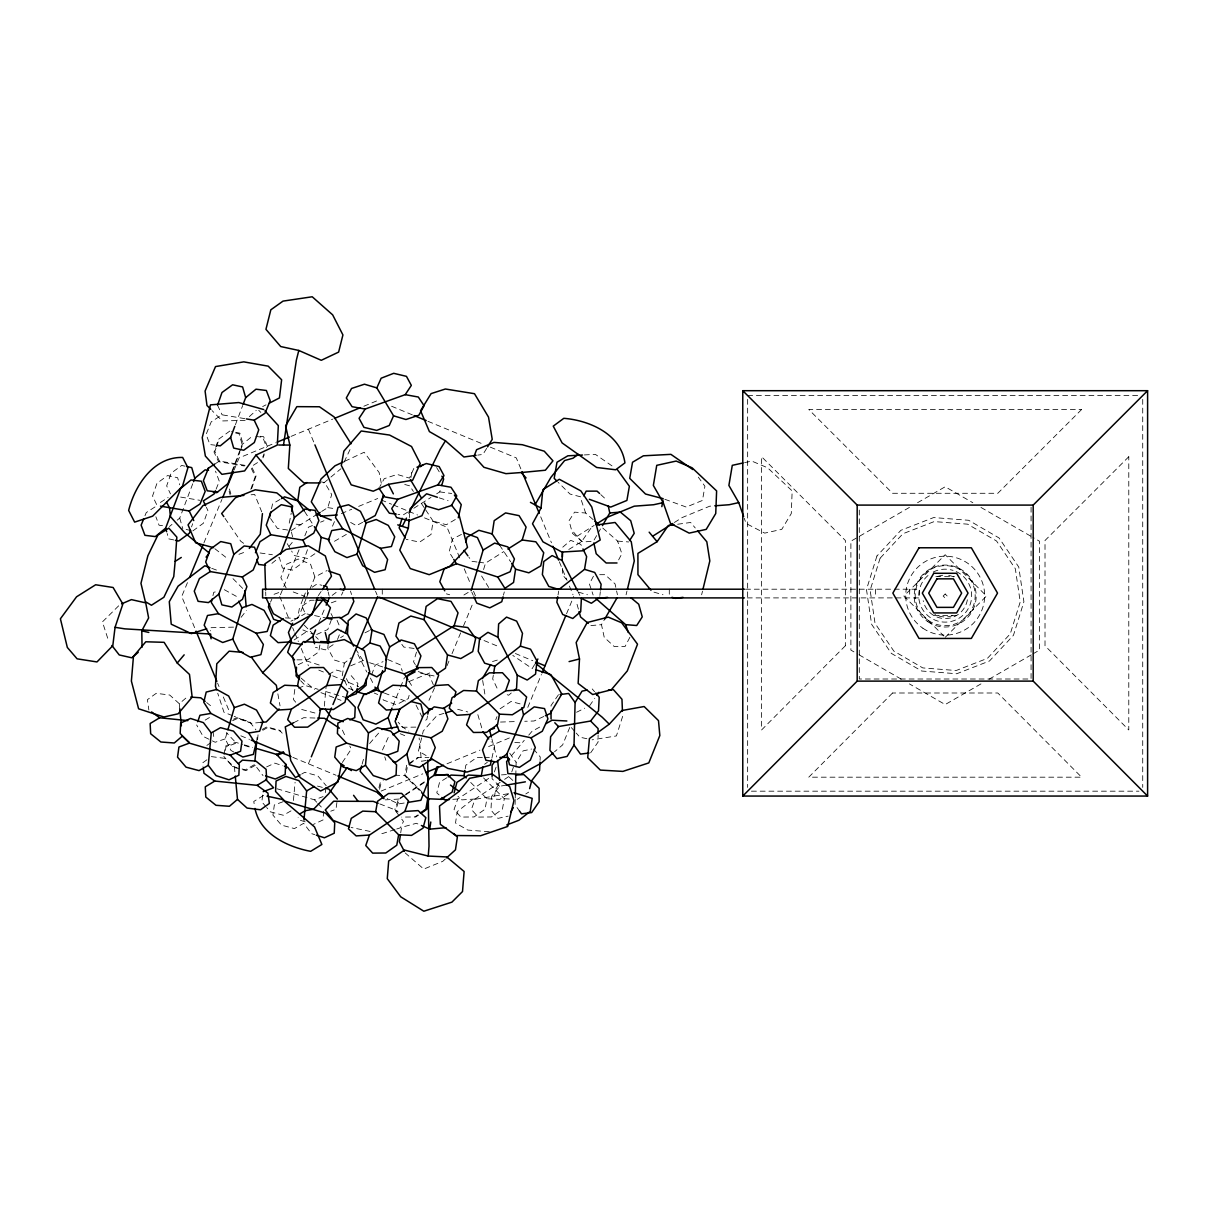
<?xml version="1.0" encoding="UTF-8"?>
<svg xmlns="http://www.w3.org/2000/svg" width="1208" height="1208" viewBox="0 0 1208 1208"><rect width="100%" height="100%" fill="white"/><g stroke="black" fill="none" stroke-linecap="round" stroke-linejoin="round"><path stroke-width="0.75" stroke-dasharray="5 3.75" d="M515.212 799.454L515.076 804.785L519.365 810.825M515.242 798.035L515.318 794.653M515.801 775.778L516.133 762.248L523.079 750.893L531.58 749.036M323.533 811.187L323.125 819.885L313.28 824.46M540.082 760.391L540.248 756.993L533.272 748.673M256.609 742.452L257.41 733.739M257.576 739.809L258.059 734.524M293.408 800.511L295.084 782.331M324.318 706.167L326.115 686.506M409.316 517.598L409.633 514.019M328.153 644.453L327.761 648.183L334.178 660.006L344.356 663.086L351.12 657.756M599.908 595.438L600.316 591.709M224.084 754.683L225.247 746.212L235.651 742.346L242.491 744.355M225.428 750.379L225.896 746.997L236.315 743.116L226.485 732.697M262.74 795.03L261.804 801.81L265.458 806.098M294.827 689.39L293.438 699.553L298.3 705.261M325.314 792.554L326.009 787.465M336.911 802.474L335.975 809.254L330.766 811.187M357.402 686.899L357.87 683.517L349.369 673.52M400.724 832.78L401.539 827.344L416.367 823.297L419.704 824.762M489.3 831.753L467.798 830.077L455.522 823.041L457.213 811.625L472.283 799.802L494.601 795.996L495.552 789.594L499.84 782.089M410.962 477.538L411.717 472.554L414.571 470.622M425.669 509.882L433.113 521.086L431.09 534.359L419.704 542.09L406.19 539.372M342.242 675.816L344.356 663.086M493.302 675.347L492.698 678.987L498.542 691.248M558.051 594.94L558.655 591.301M319.909 645.027L318.67 651.988L307.678 659.749L296.428 659.855M406.628 765.223L404.756 775.687L421.003 791.995M422.015 791.995L405.782 775.687L407.655 765.223M427.496 715.891L426.877 719.364L422.755 722.278M465.216 768.711L465.835 765.223L476.828 757.476L482.46 757.416M470.697 782.437L486.93 798.745L485.057 809.209L474.065 816.955L460.943 817.076L454.042 809.496L457.756 799.016L493.151 775.415M483.562 777.937L504.295 798.745L502.422 809.209L491.429 816.955L478.308 817.076L471.392 809.496L475.106 799.016L500.142 782.331M289.24 523.17L291.279 512.856M271.468 508.779L272.585 503.781L280.029 499.463M491.898 758.141L494.616 746.031L491.097 741.757M626.076 594.789L626.937 591.225M701.621 594.789L702.482 591.225M212.94 595.68L213.756 592.298L217.274 591.437M409.135 695.34L408.289 698.601L396.315 704.717L383.344 700.036L381.909 696.91M503.449 595.197L504.295 591.935M378.965 787.556L380.369 782.316L383.238 780.504M379.523 789.307L381.381 782.316M362.113 764.12L364.121 757.023M233.914 752.086L230.939 750.44L225.247 738.858L228.146 728.922M321.66 511.452L327.806 507.617L331.717 494.495L324.68 482.656L321.298 481.901M436.662 493.83L439.727 491.898L441.207 487.066M416.488 652.094L413.559 661.773L415.326 664.626M483.577 569.572L485.525 563.124L503.857 551.558M622.649 716.344L616.412 735.929L592.131 739.824M215.945 448.274L214.843 451.46L219.388 461.048L245.224 465.397M216.504 446.688L219.267 438.761M191.543 526.93L192.661 523.759M250.781 489.346L255.22 476.647L250.66 467.043M251.611 488.757L256.051 476.058L251.491 466.454L261.502 460.052M307.466 549.731L303.027 562.43L292.427 570.161L282.4 568.002L279.32 557.326L269.007 565.737M404.001 796.057L399.561 799.016L395.862 809.496L398.157 812.018M494.389 771.927L496.865 764.936M511.739 771.927L514.215 764.936M331.369 619.81L327.791 629.504L315.228 635.136M371.611 674.849L375.19 665.17L383.042 661.637M177.168 520.195L179.735 518.081L193.008 483.034M235.409 424.763L242.687 405.526M231.861 471.588L242.144 444.453L253.287 435.439M232.691 470.999L239.984 451.762M240.452 450.524L242.974 443.864L239.894 433.189L231.543 431.377M302.921 599.123L301.064 603.819L305.216 613.589L311.966 615.023M303.54 597.567L306.017 591.316M337.5 639.47L341.215 630.093M495.763 719.741L497.001 716.616M306.032 598.745L298.527 617.137L290.917 621.199M306.711 597.084L309.097 591.225M309.701 589.761L314.895 577.016L327.081 570.523M392.872 705.895L399.667 689.285M400.558 687.095L404.454 677.522M569.738 727.473L562.641 744.898L554.502 751.814M144.975 515.725L146.259 512.585L157.115 505.578L152.555 495.99L156.98 483.276L167.595 475.559L177.621 477.719L179.675 484.831M216.096 489.164L219.312 481.312L215.492 471.15M262.785 456.911L264.069 453.755M262.982 457.877L264.265 454.736M187.451 582.634L181.713 596.495L195.334 629.413M203.956 542.785L221.894 499.478M234.095 470.033L239.108 457.892L275.5 442.823M280.422 594.759L300.52 546.258M304.824 535.854L308.418 527.201L313.612 525.042M308.418 763.788L310.577 758.564M447.005 665.789L449.165 660.595M452.034 653.664L460.641 632.871M463.51 625.94L473.551 601.69M527.79 707.375L541.426 674.457M566.537 613.815L573.709 596.495M318.701 622.664L325.511 606.718M332.487 526.205L334.556 521.373M413.831 468.432L409.497 478.126L397.13 474.427L384.219 478.7L379.856 486.628M270.501 602.173L271.906 599.032M341.502 595.121L342.921 591.98M434.593 687.775L428.946 700.353L425.729 701.546M382.483 749.987L388.13 737.62L391.316 735.748M344.129 462.045L351.226 447.036M593.43 576.231L589.398 583.947L591.527 590.259M618.632 559.878L621.863 553.717L617.59 541.093L601.614 527.05L598.232 532.879M629.896 637.265L625.064 646.522L614.208 646.522L604.226 637.296L601.478 624.672L604.936 618.707M596.631 535.627L593.445 541.139L582.86 542.03L572.532 533.423L569.013 520.769L574.555 512.147L585.638 513.007L594.517 520.829M534.631 664.476L532.199 668.568L512.796 655.4M486.658 448.379L482.943 454.404L477.764 455.114M342.332 762.475L351.241 749.096L349.776 745.94M318.293 595.65L321.328 591.18M558.474 694.736L551.029 705.548L551.029 708.915M589.595 705.774L594.774 698.284M590.652 752.826L598.096 742.029L598.081 735.294M568.772 549.489L581.577 541.682L592.826 525.495M241.102 617.333L246.507 610.342M506.363 785.109L499.568 786.287L491.641 796.48L490.961 810.055L497.923 818.375L508.13 816.155M289.074 546.303L293.589 540.776M511.346 755.831L524.272 740.293M528.726 735.144L532.048 731.293L542.845 725.344M369.588 743.554L380.565 730.87M945.185 637.356L986.498 596.042L945.185 554.729L903.871 596.042L943.856 636.027M118.671 605.827L102.423 621.894L108.75 641.448M445.329 859.009L442.808 861.304L423.766 869.08L405.209 852.939M249.331 416.609L256.247 410.403M562.777 547.164L570.689 540.354L580.791 544.355L582.241 547.42M511.271 692.984L508.644 695.249L505.276 693.921M179.766 708.854L179.282 703.705L187.376 696.82M323.744 482.974L329.482 478.217M330.916 477.039L340.973 468.719M169.422 526.507L172.004 524.393M332.155 595.393L336.141 592.403M229.867 431.029L218.437 439.35L214.012 452.049L218.557 461.652L244.393 466.001M192.842 530.916L203.442 523.185L207.882 510.486L206.357 507.284M206.885 745.427L211.309 742.271M206.946 759.787L202.521 762.943L203.004 766.4M409.376 763.29L417.621 757.476L428.87 757.371M409.029 764.256L418.647 757.476M484.574 764.256L487.322 762.324M414.857 816.955L417.606 815.023M418.632 815.023L415.884 816.955L401.736 817.076M314.88 553.747L307.768 558.564L294.254 555.514L291.626 551.074M312.253 587.148L316.934 584.023L321.887 585.306M294.163 639.938L307.768 630.863M333.151 644.679L325.36 649.889L315.424 647.322M500.097 708.794L511.014 701.501L520.95 704.083M404.469 795.06L398.534 799.016L394.835 809.496L397.13 812.018M405.571 794.335L426.545 780.353M405.48 795.06L424.597 782.331M504.582 779.371L510.501 775.415M244.801 418.647L222.106 414.827L211.249 421.819L206.115 434.397L209.935 444.559L215.115 445.193M215.462 463.646L219.388 461.048M160.377 502.483L168.123 497.485M577.046 536.261L594.155 525.435M674.366 522.49L682.143 517.568L709.76 506.182L715.061 505.79M407.67 512.116L403.079 515.016L397.945 514.336M413.816 508.251L430.999 497.409M340.626 637.628L343.495 635.816M446.764 777.786L439.576 782.316L436.783 792.81L440.618 796.344M508.462 793.928L499.825 799.364L486.93 798.745M517.175 799.364L520.059 797.552M525.812 793.928L528.681 792.116M291.143 530.569L317.07 514.336M263.601 795.453L253.756 801.478L254.677 806.702M463.917 595L469.67 591.527M205.164 720.119L211.506 716.299M294.088 620.142L305.216 613.589M455.31 519.5L446.386 524.725L433.113 521.086M334.45 541.29L346.349 534.404M909.413 507.42L850.885 541.214L850.885 650.1L857.393 653.86M917.551 502.724L945.185 486.764L972.833 502.724M980.956 683.894L945.185 704.551L909.413 683.894M989.08 679.198L1031.36 654.796M1032.991 653.86L1039.484 650.1L1039.484 541.214L1032.991 537.454M328.682 674.457L336.368 670.062L342.861 671.799M262.166 729.511L266.772 726.884L279.773 730.342L284.076 735.415M262.816 730.296L267.421 727.669L280.422 731.127M255.235 765.344L246.009 770.613L233.008 767.156L223.842 756.374M301.668 774.071L304.733 772.32L317.734 775.778L326.251 785.774M291.007 810.87L283.321 815.264L270.32 811.806L266.666 807.518M362.657 522.309L356.39 525.676L348.433 521.207M262.664 406.567L266.017 404.846M461.456 534.419L452.471 539.025L449.104 552.056L452.804 557.885M364.982 632.826L369.467 630.531M576.548 712.267L584.702 708.205M293.665 722.701L303.737 717.688L315.847 718.05M344.763 461.26L364.182 452.245L379.146 472.554L381.652 484.921M298.21 664.687L306.409 660.867L319.335 665.049M233.537 719.213L236.813 717.688L249.754 721.871L255.975 729.994M232.555 720.753L237.478 718.458L250.403 722.656M266.575 766.929L274.775 763.124L282.868 765.736M543.781 716.495L534.057 720.995L524.74 721.282M350.607 665.865L363.019 660.595L368.198 662.256M291.083 436.375L332.668 419.146M363.85 406.235L377.711 400.497M320.543 522.173L324.001 520.739M341.32 513.566L351.724 509.263M358.655 506.394L377.711 498.496M408.893 681.584L431.407 672.252M381.169 791.059L422.755 773.845M447.005 763.788L479.923 750.153M488.591 746.574L511.105 737.242M238.942 554.306L247.081 551.241M298.3 688.107L305.247 685.525L318.217 689.345M283.019 801.735L274.337 804.966L272.933 815.128L281.449 825.124L294.45 828.582L303.676 823.312L311.468 833.595L314.699 834.653M277.04 788.779L314.427 799.802L323.11 796.585M274.035 594.306L280.483 591.935M331.324 602.822L339.388 599.847M225.247 738.858L215.19 742.256L203.08 736.382L196.647 724.951M394.956 829.549L382.408 833.565L378.904 832.961M396.752 828.975L400.331 827.827L403.472 821.455L400.135 817.031M492.502 661.531L499.266 659.492M443.925 713.384L437.054 715.423L423.283 730.961L418.466 751.044L429.293 757.446M744.641 462.619L751.708 461.063L767.593 467.768L792.161 490.901L791.285 513.536L781.772 529.361L764.709 533.121L746.061 523.457L744.234 518.247M494.601 795.996L512.283 793.037M426.167 760.496L421.471 761.266L419.116 737.937M404.167 803.018L398.58 803.924L387.27 798.594M677.643 524.242L690.629 522.475L695.264 527.987M260.656 722.444L251.309 723.275L234.216 716.374M251.098 494.782L254.677 494.48L261.728 511.875M590.893 625.578L601.478 624.672M501.456 774.887L506.439 774.555L512.841 780.444M385.261 799.877L399.561 799.016M452.774 799.334L457.756 799.016M475.106 799.016L461.818 799.877L457.983 796.344M584.355 454.933L595.363 454.359L612.879 466.499M500.505 722.052L517.281 721.523M245.179 420.339L222.287 420.943L212.079 410.629M233.552 627.133L210.117 627.722L210.388 630.878M314.186 600.225L310.441 600.27L299.448 608.017L297.576 618.481L284.68 617.862M415.884 727.125L402.762 727.246L398.157 722.188M484.332 757.401L489.95 757.356M599.666 574.691L605.087 574.676L615.068 583.917L617.424 594.729M747.646 395.575L1140.835 395.575M935.853 576.654L954.516 576.654M745.547 589.202L919.56 589.202L919.56 597.9L745.547 597.9M933.995 615.431L956.374 615.431M751.406 791.18L1138.963 791.18M394.729 775.159L405.782 775.687M504.295 798.745L509.821 799.016M514.789 742.497L522.052 742.86M617.59 541.093L628.673 541.969M260.203 436.284L263.646 436.707L267.481 446.869M255.915 436.45L262.816 437.311L266.651 447.473M162.521 525.661L159.063 525.223L155.877 516.767M211.355 756.616L224.839 758.337L234.412 767.005L235.394 777.303M439.727 491.898L451.701 493.483M476.979 561.992L471.845 561.312L468.9 557.205M478.685 562.218L485.525 563.124M414.057 648.424L403.789 647.065L400.845 642.958M296.126 524.151L301.336 524.891M260.113 552.977L272.389 554.729M327.806 507.617L334.646 508.659M287.715 530.04L277.462 528.47L270.592 518.549M180.626 497.077L199.924 500.323M370.131 831.451L351.09 827.435M434.095 675.952L420.595 673.218L418.829 670.365M314.548 615.567L326.084 617.998M235.726 433.053L239.063 433.778L242.144 444.453M185.05 466.182L181.698 465.457L171.098 473.189L166.674 485.888L170.464 493.891M186.153 529.481L191.166 530.554M173.71 539.931L168.697 538.859L167.157 533.513M586.877 738.707L579.885 737.197L576.231 733.09M580.595 496.82L569.98 494.027L558.141 482.279M457.651 709.277L467.753 711.965M314.941 713.007L301.94 709.549L299.508 706.695M317.493 786.076L322.37 787.374M232.359 766.37L240.483 768.53M242.098 768.967L245.36 769.828L254.571 764.558L263.027 775.627M404.725 484.468L409.693 485.843L413.408 491.445M446.371 593.838L449.678 594.774M653.966 592.146L662.981 594.729M578.421 592.146L587.435 594.729M325.647 691.535L346.062 697.56M244.197 744.853L252.683 747.359M244.424 745.517L252.261 747.827M439.168 497.832L448.123 500.731M369.572 662.709L383.646 667.239M305.186 821.848L300.339 820.277L298.119 817.348M418.24 671.572L429.384 675.378L433.294 684.679M664.853 499.281L686.28 507.073L702.452 500.444L704.913 486.28L698.315 477.145M211.732 568.319L218.663 570.856M293.227 591.95L305.065 596.45M384.355 693.06L406.613 701.531M320.935 692.652L341.003 700.338M379.795 803.924L394.578 809.662L399.033 815.566M353.144 690.085L348.1 688.092L344.431 680.421M232.51 715.695L223.963 712.237L217.727 693.226M391.573 406.235L412.351 414.842M427.949 421.305L483.381 444.272M490.312 447.141L516.299 457.892L521.327 470.033M381.169 499.931L391.573 504.234M393.295 504.944L407.156 510.697M408.893 511.407L417.56 515.001M424.491 517.87L447.005 527.201L459.916 558.383M484.015 640.527L499.704 647.02M515.378 653.513L532.803 660.731M318.806 670.093L324.001 672.252M332.668 675.831L358.655 686.597M374.238 693.06L377.711 694.494M240.845 735.808L249.512 739.387M292.819 757.341L336.126 775.279M387.753 659.523L400.15 664.762L402.294 671.135M302.846 629.912L313.672 634.487M400.135 733.694L404.786 735.642M224.295 589.685L236.194 596.269L237.825 599.576M980.956 507.42L1031.36 536.518M859.009 654.796L901.289 679.198M401.403 726.28L408.787 731.142M243.638 543.313L240.769 541.275L224.854 518.141M214.858 548.719L227.527 558.609M206.613 702.528L210.992 706.061M301.094 678.126L314.563 689.587M179.282 703.705L169.709 695.038L156.225 693.332L147.406 699.659L148.856 710.002M600.799 494.601L607.035 500.369M304.295 625.231L308.01 628.96M310.245 631.195L313.808 634.789M315.666 636.646L318.293 639.289M499.568 786.287L492.094 778.737L492.079 775.37M232.993 578.647L243.488 589.217M258.693 410.252L260.837 412.426M300.656 680.693L305.247 685.525M314.427 799.802L316.723 802.218M317.87 803.426L323.608 809.451M571.354 727.594L575.008 731.716M573.619 532.169L581.577 541.682M567.141 580.308L562.415 574.646L562.399 565.797M592.237 688.938L594.562 691.716M509.701 753.203L516.133 762.248M499.599 545.14L510.667 561.811M421.411 503.464L424.823 508.598M304.627 511.528L313.733 525.737M408.878 681.191L411.656 685.555M355.62 648.938L363.019 660.595M436.616 467.541L439.244 471.845M481.614 576.02L488.651 587.466M287.232 543.676L290.751 549.595M346.334 678.594L352.902 690.719M578.164 592.026L579.87 595.363M357.84 654.404L366.794 671.98M416.05 705.11L422.12 717.099M370.418 678.081L374.223 685.57M331.037 613.589L332.562 616.578M286.175 588.054L280.86 577.575L285.632 564.649L298.195 559.017L310.577 564.242L314.895 577.016M217.546 405.224L222.106 414.827M342.423 730.161L346.107 738.043M471.815 592.222L473.249 595.348M337.062 620.323L339.841 626.831M540.701 516.798L551.467 542.785M559.364 561.841L566.537 579.176M569.406 586.106L573 594.759M464.234 568.772L470.682 584.37M473.551 591.301L475.71 596.495M308.418 429.202L314.186 443.14M375.537 591.271L376.987 594.744M279.712 596.495L289.029 619.009M292.623 627.677L294.057 631.135M294.782 632.871L298.361 641.539M301.23 648.47L308.418 665.789M217.591 683.109L219.026 686.582M223.329 696.971L229.792 712.569M581.365 500.399L585.638 513.007M592.071 591.829L593.128 594.985M350.441 591.105L351.573 594.532M384.748 756.857L385.881 760.285M477.839 714.653L482.4 730.07M229.444 488.983L230.985 494.329M229.127 491.354L230.154 494.918M179.735 518.081L182.816 528.757M577.046 604.317L578.556 609.738M491.867 738.843L496.684 756.918M291.415 531.973L293.151 539.01M328.168 591.995L329.059 595.589M277.87 693.845L280.029 705.865M482.656 680.466L485.344 697.016M213.031 731.535L214.239 740.157M265.684 591.92L265.805 595.65M1142.723 399.35L1142.723 787.405M1031.073 507.224L1031.073 679.002L859.296 679.002L859.296 507.224M909.669 589.202L909.669 597.9M875.407 589.202L875.407 597.9M747.646 399.35L747.646 787.405M669.292 589.202L669.292 594.427M382.272 589.202L382.272 594.427M307.376 589.202L307.376 594.427M956.192 571.58A26.485 26.485 0 0 1 966.883 610.84A26.485 26.485 0 0 1 926.325 614.238A26.485 26.485 0 0 1 930.326 573.74M933.225 572.033A26.485 26.485 0 0 1 953.067 570.372M967.366 599.802A22.484 22.484 0 0 1 923.184 600.693M952.463 615.657A20.913 20.913 0 0 1 934.811 614.208M937.906 576.442A20.913 20.913 0 0 1 943.221 575.219M948.688 575.416A20.913 20.913 0 0 1 953.897 577.031M876.933 555.997L866.483 589.534L871.617 624.294L891.323 653.377L921.704 671.029L956.736 673.747L989.473 661.003L1013.452 635.317L1023.901 601.78L1018.752 567.02L999.046 537.938L968.665 520.286L933.633 517.568L900.896 530.312L876.933 555.997M880.104 558.217L870.138 590.214L875.03 623.343L893.829 651.082L922.791 667.918L956.192 670.515L987.419 658.36L1010.265 633.868L1020.231 601.886L1015.339 568.741L996.54 541.003L967.578 524.166L934.177 521.584L902.95 533.725L880.104 558.217M845.358 645.782L761.584 729.964L761.584 456.715L845.358 540.489L845.358 645.782M892.561 692.999L808.771 777.182L1081.598 777.182L997.808 692.999L892.561 692.999M1081.598 409.512L997.808 493.287L892.561 493.287L808.786 409.512L1081.598 409.512M945.185 594.004L943.146 596.042L945.185 598.081L947.223 596.042L945.185 594.004M1128.785 456.715L1045.011 540.489L1045.011 645.782L1128.785 729.964L1128.785 456.715M928.212 620.399A30.004 30.004 0 0 0 975.098 597.975A30.004 30.004 0 0 0 932.244 568.591A30.004 30.004 0 0 0 928.212 620.399M922.867 628.205A39.471 39.471 0 0 0 984.535 598.715A39.471 39.471 0 0 0 928.152 560.044A39.471 39.471 0 0 0 922.867 628.205M927.668 621.591A30.985 30.985 0 0 0 976.079 598.443A30.985 30.985 0 0 0 931.821 568.092A30.985 30.985 0 0 0 927.668 621.591"/><path stroke-width="1.5" d="M515.318 794.653L515.816 774.721M595.725 693.09L599.213 697.258L598.519 710.832L590.606 721.025L558.519 726.552L550.606 736.744L549.912 750.319L556.888 758.639L567.096 756.419L574.026 745.049L575.099 702.512L582.029 691.157L587.133 690.055M285.647 764.015L285.148 774.449L275.303 779.024L265.609 775.898M286.13 768.273L286.296 764.8L276.466 754.366L256.066 748.356M296.488 667.178L296.081 675.876L299.508 679.485M539.991 762.082L539.553 770.568L531.641 780.761L539.115 788.311L539.13 801.765L531.686 812.561L521.509 813.845L519.365 810.825M353.612 646.114L347.481 634.064L348.176 620.776L356.088 613.966L366.19 617.952L372.034 630.229L369.935 642.958L361.796 649.36M366.447 678.624L366.099 685.268L358.187 692.093M513.913 690.704L516.556 688.439L517.25 675.136L497.938 637.235L498.632 623.932L506.545 617.122L516.631 621.123L522.49 633.385L520.376 646.129L494.797 666.242L493.604 673.52M577.56 590.848L562.082 560.467L562.52 552.147M579.493 658.949L578.134 683.441L592.705 694.524L611.248 689.813L627.284 670.953L637.522 644.196L621.697 622.799L608.303 617.137L587.209 622.513L576.156 642.565L579.493 658.949L569.089 661.591M351.03 443.789L334.133 416.941L319.441 406.764L296.836 406.658L285.632 425.835L289.844 445.072L288.319 468.478L303.872 482.883L320.135 482.958M175.16 561.373L176.851 537.137L168.803 528.123L157.886 535.129L147.889 555.725L140.958 583.313L145.322 601.629L151.438 605.238L163.88 597.265L173.756 576.594L175.16 561.373L181.275 557.447M428.236 856.064L404.423 850.07L388.674 861.017L387.27 878.654L400.694 896.774L423.827 911.225L451.898 902.15L462.513 891.549L464.114 871.496L446.718 856.94L428.236 856.064L429.021 846.189L427.723 760.255M208.274 765.344L211.249 732.939L203.442 722.656L190.517 718.458L180.672 723.048L180.173 733.482L189.354 743.116L230.169 755.151L239.335 764.8L238.852 775.234L229.007 779.809L216.066 775.627L208.274 765.344L199.048 770.613L186.047 767.156L177.546 757.159L178.935 746.997L189.354 743.116M254.873 761.402L256.685 741.652M303.963 820.156L306.636 790.908L298.844 780.625L285.903 776.427L276.073 781.017L275.575 791.451L284.756 801.085L325.556 813.12L334.737 822.769L334.238 833.203L324.408 837.778L316.315 835.166M365.48 765.344L368.455 732.939L360.663 722.656L347.723 718.458L337.878 723.048L337.394 733.482L346.56 743.116L387.375 755.151L396.556 764.8L396.058 775.234L386.213 779.809L373.287 775.627L365.48 765.344L356.254 770.613L343.253 767.156L334.752 757.159L336.156 746.997L346.56 743.116M451.399 504.974L459.04 514.865L467.511 547.36L449.904 566.28L429.187 574.676L410.267 568.575L399.788 550.138L408.334 528.289L409.15 519.38M409.799 512.237L410.131 508.674L426.605 493.785L437.371 497.258M541.033 508.07L542.845 489.708L559.319 479.274L580.837 490.886L591.754 506.952L600.21 540.006L582.618 550.803L561.886 552.041L542.981 541.833L532.501 523.744L541.033 508.07L530.433 502.347M262.438 513.611L260.264 534.253L249.286 548.417M328.365 642.596L329.165 635.136L337.5 629.172L347.481 634.064M600.512 589.851L601.116 584.249L594.698 572.441L584.536 569.361L558.957 589.474L548.779 586.409L542.362 574.585L543.766 561.539L552.116 555.559L562.082 560.467M115.062 627.314L112.797 645.691L96.987 661.939L77.101 658.828L67.331 647.458L60.4 618.783L76.557 596.797L95.643 584.763L113.099 587.496L122.854 604.03L115.062 627.314L124.862 628.855L210.645 634.034L211.068 638.806M357.175 688.605L356.466 693.679L346.062 697.56L355.228 707.193L354.744 717.628L349.822 719.923M400.452 834.592L399.38 841.855L404.378 851.353M446.024 827.661L429.716 829.156L430.788 822.014M304.28 510.999L297.757 500.852L299.78 487.307L306.908 482.505M319.154 550.863L321.177 537.318L314.322 526.643M454.132 625.759L467.813 627.556L475.665 638.504L472.69 651.61L460.776 658.571L447.519 654.932L424.099 619.689L426.122 606.416L437.507 598.67L451.007 601.403L458.043 612.849L454.132 625.759L417.47 648.862M447.519 654.932L445.495 668.205L436.949 674.019M499.599 545.14L492.154 533.936L494.178 520.663L505.563 512.917L519.078 515.65L526.099 527.111L522.188 540.006L507.873 549.036M511.648 563.29L515.574 569.179L513.551 582.467L505.004 588.266M283.502 445.042L296.383 360.075L298.799 350.456L280.709 346.545L265.941 329.331L270.834 309.807L283.034 301.109L312.223 296.775L332.653 314.85L342.921 334.933L338.633 352.087L321.283 360.301L298.799 350.456M557.749 596.752L556.843 602.218L562.702 614.479L572.788 618.481L580.701 611.671L581.395 598.368L591.376 603.275L599.712 597.296M584.536 569.361L586.635 556.616L582.981 548.961M661.833 506.635L662.95 500.203M297.576 685.857L299.448 675.393L310.441 667.631L323.563 667.511L330.464 675.106L326.749 685.585L291.354 709.187L278.067 710.032L270.381 702.965L273.174 692.486L284.68 685.238L297.576 685.857L320.543 708.915L333.423 709.519L344.929 702.286L347.723 691.791L340.037 684.725L326.749 685.585M320.543 708.915L318.67 719.364L307.678 727.125L294.556 727.246L287.64 719.651L291.354 709.187M375.673 811.716L377.545 801.266L388.538 793.505L401.66 793.384L408.561 800.98L404.861 811.444L369.452 835.045L356.164 835.906L348.478 828.839L351.271 818.345L362.777 811.112L375.673 811.716L398.64 834.788L411.535 835.392L423.026 828.144L425.835 817.665L418.134 810.598L404.861 811.444M405.782 685.857L407.655 675.393L418.647 667.631L431.769 667.511L438.67 675.106L434.971 685.585L399.561 709.187L386.273 710.032L378.587 702.965L381.381 692.486L392.887 685.238L405.782 685.857L428.749 708.915L432.434 709.081M398.64 834.788L396.768 845.238L385.775 852.999L372.653 853.12L365.752 845.525L369.452 835.045M427.813 714.139L428.749 708.915M421.637 792.644L427.723 798.745L425.85 809.209L420.354 813.075M428.749 798.745L426.877 809.209L421.381 813.075M476.481 691.082L478.353 680.633L489.346 672.871L502.468 672.75L509.368 680.346L505.654 690.81L470.259 714.411L456.971 715.272L449.285 708.205L452.079 697.711L463.585 690.478L476.481 691.082L499.448 714.139L512.328 714.759L523.834 707.51L526.628 697.016L518.942 689.964L505.654 690.81M466.212 777.937L463.963 775.687L464.899 770.462M482.883 766.974L481.328 775.687L468.432 775.068L456.926 782.316L454.132 792.81M499.448 714.139L497.56 724.604L486.567 732.35L473.461 732.471L466.545 724.891L470.259 714.411M291.626 511.135L292.653 505.986L276.813 492.894L255.22 489.799L235.424 497.802L221.668 513.521L223.797 516.601M269.611 517.13L270.728 512.116M491.505 759.877L490.342 765.072L466.907 772.063L447.836 768.424L430.833 758.367M383.027 495.718L381.547 502.271L389.384 513.219L396.239 514.11M458.285 517.764L461.26 504.642L454.404 495.069M465.865 542.181L466.983 537.258L478.881 530.297L492.154 533.936M627.375 589.444L634.275 560.95L631.271 541.788L615.099 522.475L596.541 524.982M702.905 589.444L709.821 560.95L706.816 541.788L697.575 530.75M212.11 599.062L211.294 602.445L218.452 613.664L256.217 633.279L263.374 644.498L260.913 654.645L250.373 657.258L238.474 650.674L232.782 639.092L241.887 607.851L238.64 601.222M503.026 596.827L501.773 601.72L489.784 607.851L476.813 603.169L473.959 596.903M345.397 633.158L347.723 624.415L340.037 617.348L326.749 618.209L310.35 629.141M454.54 697.031L455.945 691.791L448.244 684.725L434.971 685.585M529.617 788.613L531.475 781.621L523.789 774.555L515.484 775.098M361.6 765.902L360.09 771.232L382.423 796.314M227.919 729.707L234.352 707.601L228.659 696.019L216.761 689.451L206.221 692.063L203.759 702.21L210.917 713.43L248.682 733.029L255.839 744.249L253.363 754.396L242.838 757.008L235.394 752.901M357.009 554.17L366.115 522.928L360.422 511.331L348.538 504.763L337.998 507.375L335.522 517.522L342.679 528.742L380.445 548.341L387.617 559.561L385.141 569.708L374.601 572.335L362.702 565.752L357.009 554.17L346.953 557.583L334.858 551.694L328.41 540.263L331.717 530.554L342.679 528.742M379.055 690.659L377.621 687.533L382.649 670.606M385.835 659.855L389.656 646.959L383.933 634.442L370.962 629.776M471.105 590.652L483.125 550.078L477.417 537.575L464.446 532.894M402.098 518.247L399.153 527.911L405.314 537.938M441.69 485.45L443.653 479.002L441.886 476.133M317.734 597.356L312.192 614.389L292.834 625.246L273.386 613.724L265.866 597.507M197.75 721.72L199.954 715.242L210.917 713.43M217.546 405.224L221.97 392.524L232.585 384.793L242.612 386.953L245.677 397.628L243.155 404.287M190.441 530.101L189.324 533.287L178.724 541.018L175.387 540.293M326.749 618.209L330.464 607.73L323.563 600.134L316.058 600.21M395.862 719.651L399.561 709.187M428.025 779.371L433.944 775.415L437.039 766.687M438.051 766.687L434.971 775.415L448.244 774.555M143.692 518.866L141.125 525.163L144.945 535.325L155.319 536.594L165.617 528.183L180.687 488.379L191 479.969L201.374 481.237L205.194 491.399L200.045 503.978L189.203 510.984L160.513 506.152M193.552 481.63L194.805 478.293L205.118 469.867L208.576 470.305M216.851 445.42L220.309 445.843L230.607 437.417L234.805 426.349M232.691 470.999L227.904 483.653L216.761 492.668L213.303 492.245M218.769 594.185L233.839 554.396L244.152 545.971L254.511 547.239L258.346 557.401L253.197 569.98L242.355 576.986L210.252 571.58L199.411 578.587L194.262 591.165L198.097 601.327L208.456 602.596L218.769 594.185L221.849 604.861L231.876 607.02L242.476 599.289L246.915 586.59L242.355 576.986M280.513 554.155L294.39 517.537L304.703 509.112L315.062 510.38L318.897 520.542L313.748 533.136L302.906 540.127L270.803 534.721L259.962 541.728L255.462 552.736M400.059 708.794L395.107 721.297L399.259 731.082L431.105 737.801L442.234 731.248L447.896 718.896L444.484 708.583L434.185 706.876L423.54 714.864L406.839 754.003L396.179 761.991L392.751 761.418M383.117 692.577L376.488 690.055L363.593 694.827L357.946 707.405L363.155 719.802L375.899 724.136L388.085 717.658L391.981 708.084M208.546 468.055L203.397 480.633L207.232 490.795L217.591 492.064M215.447 490.75L214.163 493.891L203.322 500.897L205.602 505.684M189.596 577.439L203.231 544.521M222.604 497.741L233.371 471.754M311.302 756.827L331.505 708.024M332.955 704.536L377.711 596.495M542.135 672.72L565.812 615.551M304.809 642.52L312.781 636.525L315.59 629.972M326.175 605.163L329.497 597.386M506.877 754.003L523.577 714.864L534.223 706.876L544.536 708.583L547.934 718.896L542.271 731.248L531.143 737.801L499.312 731.082L488.183 737.62L482.521 749.987L485.918 760.285L496.231 761.991L506.877 754.003L509.504 764.8L519.44 767.367L530.357 760.089L535.31 747.571L531.143 737.801M383.797 495.537L375.205 515.574L364.227 521.463M376.836 387.904L381.154 378.21L393.702 373.317L406.462 376.352L411.339 385.382L405.224 394.654L365.178 409.059L352.072 406.688L346.318 397.976L351.558 388.463L364.454 384.204L376.836 387.904L393.566 415.809L405.933 419.508L418.844 415.25L424.084 405.737L418.315 397.024L405.224 394.654M393.566 415.809L389.233 425.503L376.7 430.395L363.94 427.36L359.063 418.33L365.178 409.059M426.243 506.046L421.909 515.74L409.376 520.618L396.601 517.583L391.724 508.553L397.84 499.281L437.885 484.891L450.992 487.262L456.745 495.959L451.52 505.473L438.61 509.731L426.243 506.046L424.461 503.087M269.792 603.743L268.387 606.884L273.597 619.296L279.969 621.456M343.631 590.41L345.035 587.269L339.826 574.857L328.667 571.067M292.683 623.222L288.44 632.494L291.838 642.807L302.136 644.513M402.294 526.356L406.492 518.096M408.999 513.158L440.271 449.24L445.465 440.799L429.414 431.603L420.55 410.735L431.105 393.612L445.375 389.006L474.487 393.702L488.515 417.107L492.23 439.35L487.579 446.885M583.781 495.778L586.197 491.143L597.054 491.127L599.561 493.438M142.046 647.201L141.789 630.833L148.629 617.952L145.715 602.867L131.415 599.621L121.555 603.879M535.008 504.808L550.939 477.311L564.634 460.52L572.985 458.24L578.179 454.374L596.646 467.466L615.657 469.776L624.929 462.891C620.987 434.246 589.761 420.399 563.819 418.315L553.249 426.137L562.113 442.928L578.179 454.374M602.46 525.601L609.783 512.977L608.213 505.774M604.664 619.176L617.016 597.9M482.369 678.624L490.659 664.642M537.892 658.994L535.446 663.116L602.218 717.22L609.285 724.166L621.818 710.546L644.136 706.529L658.496 720.617L659.825 735.551L648.802 762.912L622.875 771.399L600.346 770.085L587.722 757.703L589.413 738.586L609.285 724.166M510.727 811.897L513.34 807.624M629.595 540.535L634.215 533.332L630.697 520.693L620.368 512.086L609.783 512.977M437.885 484.891L444 475.62L439.138 466.59L426.364 463.54L416.956 467.209M322.34 589.685L331.46 576.246L325.329 555.937L308.236 545.805L286.16 549.398L264.809 563.94L265.639 590.048M494.193 762.188L492.064 765.283L492.079 775.37M596.843 695.295L598.911 692.29M650.976 590.214L637.945 574.646L637.915 553.385L657.122 541.682L668.371 525.495L673.928 524.74M264.99 410.886L278.323 425.594L277.327 445.042L255.99 455.069L244.605 470.924L221.925 474.336L205.375 456.08L202.234 437.674L210.479 404.876L238.791 402.551L263.782 409.557M206.07 557.13L209.256 553.038L184.733 532.803L170.419 516.541L169.543 507.934L166.583 502.181L182.529 486.114L187.919 467.723L182.65 457.454C153.733 456.654 134.964 485.193 128.652 510.44L134.647 522.128L152.661 516.148L166.583 502.181M459.161 791.376L469.595 778.299L492.079 773.935L509.731 786.68L513.974 800.602L507.707 826.453L480.603 835.74L455.839 835.543L440.331 824.339L439.501 806.038L459.161 791.376L450.478 785.094M508.961 758.715L506.59 761.599L507.873 773.603L520.844 774.268L540.942 763.32L553.143 752.962M323.744 598.881L269.641 665.668L262.695 672.735L276.315 685.268L277.251 690.417M177.244 663.041L164.107 642.324L145.806 641.78L133.454 656.397L131.385 681.07L138.603 708.794L163.926 716.993L178.105 713.807L192.163 697.167L189.49 674.426L177.244 663.041L184.16 654.842M279.063 708.885L266.243 721.946L260.656 722.444M742.769 796.057L857.182 681.116L857.182 505.095L742.769 390.697L1147.6 390.697L1147.6 796.057L742.769 796.057L742.769 390.697M857.182 505.095L1033.187 505.095L1147.6 390.697M446.598 857.861L455.461 849.828L457.364 837.069L453.785 833.475M138.225 652.32L131.808 657.801L119.245 654.947L111.891 645.495M238.444 763.562L242.491 760.119L255.915 761.1L266.122 769.345L266.636 779.598L257.123 785.336L214.782 781.063L203.986 773.286L203.246 768.122M235.303 776.487L237.493 799.394L229.399 806.28L215.99 805.298L205.783 797.053L205.269 786.801L214.782 781.063M245.677 397.628L255.99 389.202L266.364 390.486L270.184 400.648L265.035 413.227L254.193 420.218L246.357 418.904M345.518 698.858L364.061 685.147L369.724 671.754L364.363 650.644L344.31 639.591L327.912 642.943L303.419 641.584L292.336 656.14L297.047 674.698L299.75 676.978M420.263 466.756L423.102 464.823M207.716 468.644L214.752 464.053M595.71 524.453L606.597 517.568L634.215 506.182L653.649 504.733L663.207 502.619L670.515 523.457L689.164 533.121L706.227 529.361L715.74 513.536L716.616 490.901L692.048 467.768L676.163 461.063L656.744 465.337L653.347 485.435L663.207 502.619M652.592 536.261L672.811 523.472M283.246 618.768L273.174 625.11L270.381 635.589L278.067 642.656L291.354 641.81L287.64 652.275L294.556 659.87M443.079 708.613L451.701 703.192M448.198 776.88L451.082 775.068L463.963 775.687M440.618 799.364L452.124 792.116L454.918 781.621L447.232 774.555L433.944 775.415M444.514 797.552L441.645 799.364L427.723 798.745M316.149 514.91L320.135 512.418M267.013 796.178L282.34 799.439L299.569 814.116L305.08 810.734L313.597 809.209L328.742 793.716L347.058 767.744L351.392 770.598M483.125 550.078L494.616 543.117L507.858 546.907L514.427 559.017L510.154 571.761L497.741 577.031L456.488 563.713L453.725 559.349M389.656 646.959L401.147 639.998L414.374 643.773L420.943 655.899L416.669 668.628L404.257 673.898L385.141 667.737M367.564 693.619L377.621 687.533M187.844 720.617L159.652 717.779L150.139 723.516L150.653 733.754L160.86 741.999L174.284 742.995L182.363 736.11L189.203 742.301M340.233 618.451L348.191 613.77L353.853 601.418L352.706 597.975M392.902 734.811L399.259 731.082M281.524 498.602L284.499 496.881L297.757 500.852M211.249 732.939L220.475 727.669L233.476 731.127L241.977 741.123L240.573 751.285L230.169 755.151M319.561 710.38L322.627 708.613M368.455 732.939L377.681 727.669L390.682 731.127L399.184 741.123L397.794 751.285L387.375 755.151M300.128 774.947L295.507 777.59L287.715 767.306L284.484 766.25M306.636 790.908L314.337 786.514M545.941 723.637L552.101 720.225L566.869 720.98M405.979 676.707L415.114 671.844M269.369 403.125L279.441 397.945L281.63 379.765L268.176 366.145L243.789 361.872L215.522 366.568L205.088 391.045L206.976 405.465L210.811 409.331M293.665 722.701L285.254 726.869L290.735 760.557L300.173 777.529L320.573 791.014L337.908 782.089L341.351 763.954L344.204 765.857M343.132 462.015L335.039 465.775L321.056 478.972L311.286 501.788L320.951 516.163L337.304 514.97M545.412 715.74L550.274 713.49L561.796 694.041L550.939 674.668L535.612 669.67M388.478 484.317L373.227 491.203L351.226 484.861L341.32 465.473L343.872 451.158L361.222 430.984L389.58 435.061L411.535 446.507L420.248 463.555L412.668 480.21L388.478 484.317L393.355 493.861M456.488 563.713L444.091 568.983L439.803 581.727L444.74 590.803M277.221 442.113L289.361 437.085M334.405 418.436L360.392 407.67M426.213 772.41L443.547 765.223M506.756 824.973L518.972 820.232L530.267 811.353L532.184 798.352L514.049 792.735M276.466 754.366L283.412 751.799M277.13 755.151L284.061 752.569M263.208 791.648L273.627 787.782L265.594 779.341M366.115 522.928L376.186 519.515L388.281 525.389L394.729 536.82L391.407 546.529L380.445 548.341M241.887 607.851L251.944 604.438L264.054 610.327L270.486 621.758L267.179 631.467L256.217 633.279M232.782 639.092L222.725 642.505L210.615 636.616L204.182 625.185L207.489 615.476L218.452 613.664M234.352 707.601L244.409 704.204L256.504 710.077L262.951 721.508L259.644 731.217L248.682 733.029M206.689 628.794L191.332 633.641L171.219 624.204L169.286 601.69L178.105 586.152L204.801 565.767L209.996 567.669M445.646 712.871L452.502 710.817M494.434 728.333L489.466 729.813L491.399 737.046M742.875 463.011L732.29 465.337L728.892 485.435L738.752 502.619L743.63 516.511M738.752 502.619L729.194 504.733L715.061 505.79M506.363 785.109L525.374 781.848M381.788 729.466L397.84 726.869M429.308 759.998L432.464 759.485M407.881 802.414L420.897 800.3L428.795 779.553L422.8 764.589M600.044 598.353L607.488 597.341M683.018 597.341L675.589 598.353L671.98 597.326M476.027 455.341L463.932 456.986L445.465 440.799M560.18 694.524L568.651 693.467L575.099 702.512M588.945 753.037L580.474 754.109L574.026 745.049M521.192 472.539L545.367 470.229L552.962 460.822L544.249 451.188L522.294 444.71L493.936 442.4L476.586 449.708L474.034 456.337L483.94 467.3L505.941 473.657L521.192 472.539L526.069 477.93M608.349 690.07L613.392 689.632L621.969 699.266L622.437 711.225M243.941 495.401L220.671 497.409L203.035 505.548L188.04 524.861L195.636 542.83L213.454 547.617M449.451 799.545L444.469 799.877L441.901 797.522M582.528 455.039L567.836 455.809L556.994 462.241L554.185 478.353L556.828 480.965M499.81 757.416L507.315 757.356L509.61 759.877M378.164 803.275L373.227 801.372L333.65 801.251L325.269 809.949L333.076 820.323L349.444 826.785M617.016 562.973L606.159 562.988L596.193 553.747L593.838 542.936M744.415 589.202L262.574 589.202L262.574 597.9L744.415 597.9M857.182 681.116L1033.187 681.116L1147.6 796.057M278.716 445.027L289.844 445.072M317.583 718.096L324.499 718.307L339.433 728.182M320.543 641.539L329.739 641.976M190.728 697.076L200.785 697.816L205.164 701.35M596.208 598.791L625.623 624.642L636.707 625.518L642.248 616.88L638.73 604.242L630.984 597.779M243.065 652.411L229.158 651.172L216.776 663.796L215.462 686.31L216.594 689.768M265.549 565.314L258.648 564.468L256.73 559.395M522.188 540.006L535.869 541.803L543.721 552.751L540.746 565.873L528.832 572.819L515.574 569.179M340.143 589.398L343.57 589.972M397.84 499.281L384.748 496.911L378.98 488.213M326.945 618.179L332.004 619.251M186.727 466.545L191.74 467.617L194.805 478.293M141.789 630.833L148.826 632.433M323.548 585.744L326.855 586.59L327.73 590.199M410.977 701.501L420.897 704.083L423.54 714.864M663.207 498.693L645.51 494.027L629.73 478.353L632.539 462.241L643.381 455.809L670.908 454.359L692.803 469.534M325.616 788.235L328.863 789.096L337.379 799.092M424.099 619.689L410.826 616.05L398.927 623.011L395.937 636.118L399.863 641.599M356.209 691.656L366.13 694.494M321.177 537.318L329.467 539.795M520.376 646.129L530.554 649.209L536.971 661.018L535.567 674.064L527.216 680.044L517.25 675.136M494.797 666.242L484.635 663.177L478.217 651.354L479.621 638.307L487.956 632.328L497.938 637.235M369.935 642.958L380.097 646.038L386.515 657.862L385.11 670.908L376.775 676.873L368.455 672.796M397.734 524.876L408.334 528.289M343.283 721.689L331.958 718.035L325.284 709.217M589.308 499.281L610.735 507.073L626.907 500.444L629.368 486.28L617.258 469.534M316.481 514.034L331.264 520.029M414.087 415.567L426.213 420.58M379.448 597.22L480.527 639.077M536.292 662.18L545.004 665.789M251.234 740.111L291.083 756.616M337.863 775.989L377.711 792.493M421.381 825.502L429.716 829.156M321.026 597.265L327.881 601.327M257.123 785.336L267.919 793.112L269.369 803.456L260.55 809.783L247.066 808.061L237.493 799.394M151.559 711.935L159.652 717.779M310.154 510.893L286.175 491.369L255.99 455.069M588.311 623.419L580.565 616.971L579.055 611.55M299.569 814.116L314.533 826.952L321.872 844.467L310.652 851.323C287.428 847.019 259.841 833.641 254.994 808.439M595 521.237L599.289 525.012M378.587 792.81L383.721 797.522M377.56 792.81L383.978 798.699M590.606 721.025L598.081 728.575L598.081 733.618M554.789 722.777L558.519 726.552M649.164 532.169L657.122 541.682M482.898 731.776L488.757 738.903M353.567 795.302L357.946 801.115M251.37 657.122L262.695 672.735M463.993 550.38L467.919 555.846M497.741 577.031L505.125 588.673M404.257 673.898L407.957 679.726M416.201 666.061L417.953 668.93M410.388 479.606L421.335 497.862M374.978 687.065L376.488 690.055M254.193 420.218L258.754 429.821L254.314 442.521L243.714 450.252L233.688 448.093L230.607 437.417M302.906 540.127L305.941 546.529M270.803 534.721L266.258 525.133L270.683 512.434L281.283 504.702L291.309 506.862L294.39 517.537M189.203 510.984L193.763 520.572M210.252 571.58L205.707 561.992L210.132 549.293L220.732 541.562L230.758 543.721L233.839 554.396M496.533 724.558L499.312 731.082M431.105 737.801L435.257 747.571L430.305 760.089L419.402 767.367L409.467 764.8L406.839 754.003M522.037 471.754L539.266 513.34M552.902 546.258L558.64 560.119M314.911 444.876L374.827 589.519M196.058 631.135L216.866 681.388M625.623 624.642L628.296 632.524M388.085 717.658L391.86 728.817M165.617 528.183L166.644 531.731M325.269 632.539L327.912 642.943M521.826 707.677L523.577 714.864M312.781 636.525L314.548 643.713M497.651 760.527L499.659 780.293M179.766 708.854L181.381 725.812M244.801 590.546L246.19 606.748M562.369 553.385L562.369 556.933M551.029 710.591L551.044 719.002M1033.187 505.095L1033.187 681.116M919.016 547.783L892.848 593.113L919.016 638.443L971.353 638.443L997.536 593.113L971.353 547.783L919.016 547.783M933.739 573.287L922.308 593.113L933.739 612.924L956.63 612.924L968.061 593.113L956.63 573.287L933.739 573.287M936.955 578.843L928.71 593.113L936.955 607.367L953.429 607.367L961.659 593.113L953.429 578.843L936.955 578.843"/></g></svg>
